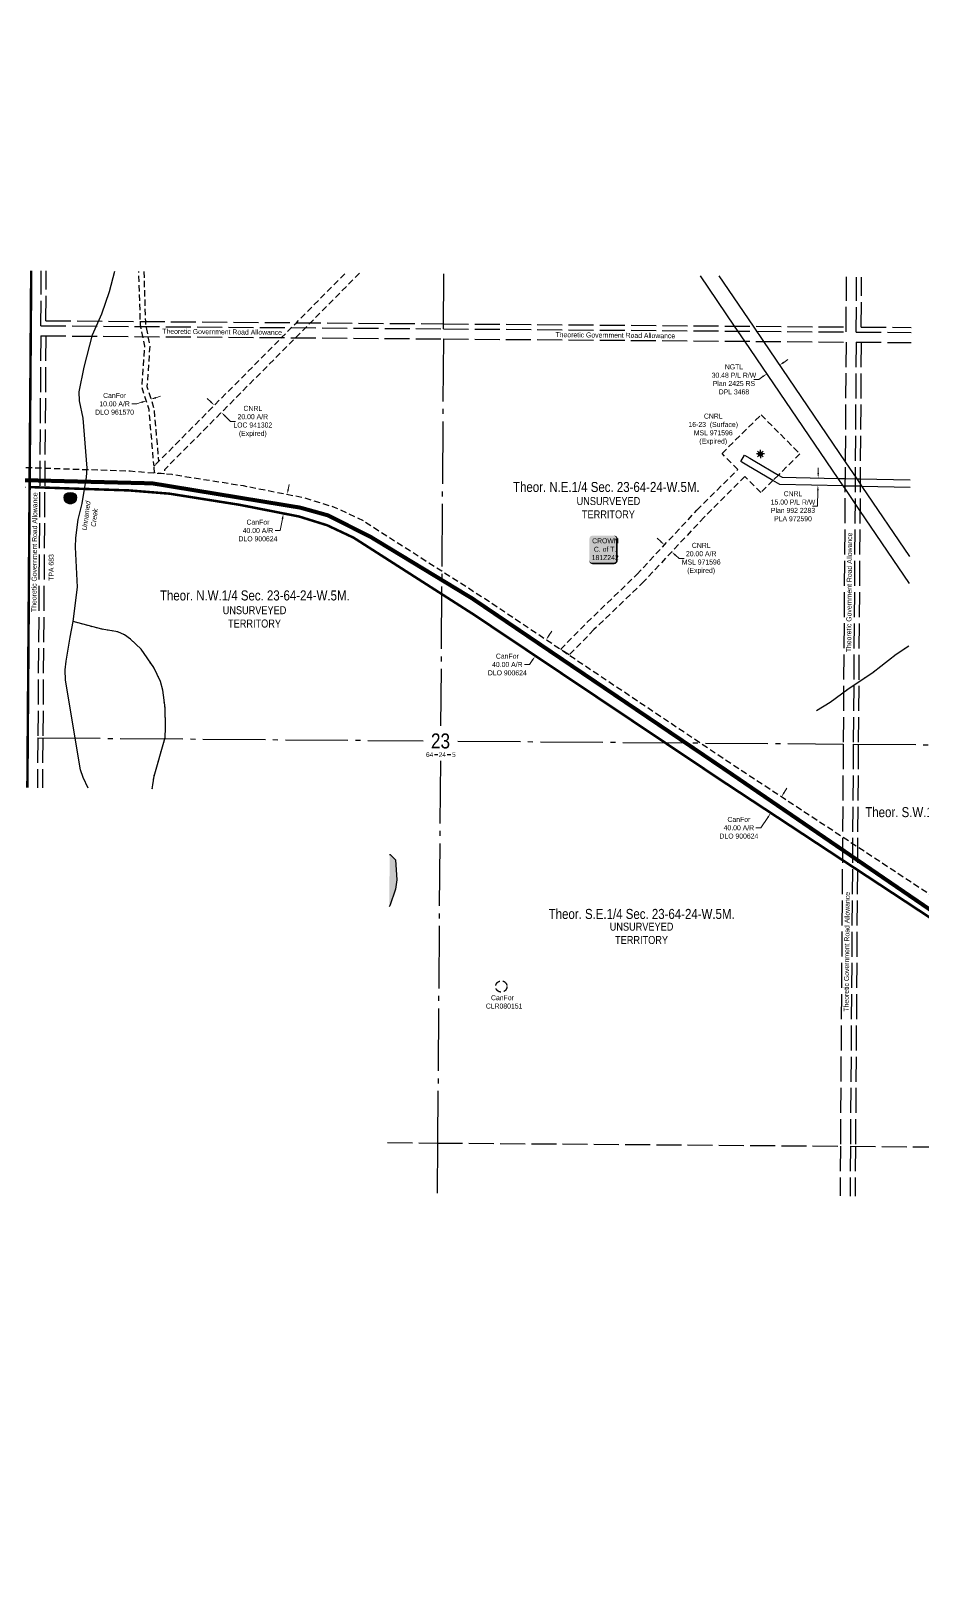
# Model space of a CAD drawing. Extents: x 454172 to 490274, y 6043290 to 6049925.
# Drawn here: x 465687 to 467470, y 6043404 to 6046525 of the extents above; entities that cross this region are included whole.
import ezdxf
from ezdxf.enums import TextEntityAlignment as Align

# ---------------------------------------------------------------- set-up
doc = ezdxf.new("R2010")
doc.units = 0
doc.header["$LTSCALE"] = 5
doc.header["$PDMODE"] = 35
doc.header["$PDSIZE"] = 5
for name, pattern in [('CENTERLINEX3', [5, 2.5, -1, 0.5, -1]), ('foc-ACCESSROAD', [3.75, 2.5, -1.25]), ('foc-QUARTERLINE', [33, 25, -3, 2, -3]), ('foc-UNSURVEYED', [12.5, 10, -2.5]), ('foc-WHEELTRACKS', [2, 0.4, -1.6])]:
    doc.linetypes.add(name, pattern=pattern)
doc.layers.get('Defpoints').update_dxf_attribs({"color": 9})
for name, color, linetype in [('10', 1, 'Continuous'), ('9', 3, 'Continuous'), ('AS-OWNER', 7, 'Continuous'), ('AS-ROADS', 254, 'Continuous'), ('C-SYMBOL', 7, 'Continuous'), ('F-AR', 190, 'foc-ACCESSROAD'), ('F-RW', 190, 'Continuous'), ('F-WS', 190, 'foc-ACCESSROAD'), ('F-WS-S', 190, 'Continuous'), ('L-QSEC', 8, 'foc-QUARTERLINE'), ('L-ROAD-T', 7, 'Continuous'), ('L-SECLBL', 7, 'Continuous'), ('L-UNS-T', 3, 'Continuous'), ('L-USEC', 7, 'foc-UNSURVEYED'), ('P-CROSSINGS', 250, 'Continuous'), ('P-PROPOSED', 10, 'Continuous'), ('T-CREEK', 160, 'Continuous'), ('T-WATER', 160, 'Continuous'), ('T-WATER-H', 133, 'Continuous'), ('T-WATER-P3', 160, 'foc-WHEELTRACKS'), ('T-WATER-T', 170, 'Continuous')]:
    doc.layers.add(name, color=color, linetype=linetype)
doc.layers.add('AS-TRAPPER BOUNDARY', color=7, linetype='CENTERLINEX3', true_color=0xb85c00, transparency=0.6)
doc.layers.add('AS-TRAPPER-T', color=7, linetype='Continuous', true_color=0xc26100)
for name, color, linetype, lineweight in [('F-AR-T', 190, 'Continuous', 9), ('F-RW-T', 190, 'Continuous', 9), ('F-WS-T', 190, 'Continuous', 9)]:
    doc.layers.add(name, color=color, linetype=linetype, lineweight=lineweight)
doc.styles.add('175L', font='ARIALN.TTF', dxfattribs={"height": 20})
doc.styles.add('80', font='ARIALN.TTF', dxfattribs={"height": 10})
doc.styles.add('80CG', font='ARIALN.TTF', dxfattribs={"height": 10})
doc.styles.add('80L', font='ARIALN.TTF', dxfattribs={"height": 10})
doc.styles.add('80LS', font='ARIALNI.TTF', dxfattribs={"height": 10})
doc.styles.add('Crossing', font='ARIALN.TTF', dxfattribs={"height": 10})
doc.styles.add('foc-LtypeFont', font='ARIALN.TTF', dxfattribs={"height": 7.35})
doc.styles.add('SIMPLEX', font='ARIALN.TTF')
doc.linetypes.add('foc-TOPO-flowdirection-NOLINE', pattern='A,0,[">",foc-LtypeFont,S=0.3,R=0,X=0,Y=-0.945],-20,[">",foc-LtypeFont,S=0.3,R=0,X=0,Y=-0.945],0', length=20)
doc.dimstyles.new('Compass 5 000', dxfattribs={"dimscale": 5, "dimtxt": 9, "dimasz": 2, "dimexe": 0.2, "dimexo": 0.0625, "dimgap": 0.5, "dimtad": 0, "dimtih": 1, "dimtoh": 1, "dimzin": 0, "dimdsep": 46, "dimtxsty": '80CG', "dimcen": 0.1, "dimse1": 1, "dimse2": 1, "dimclrd": 256, "dimclrt": 256, "dimaunit": 1, "dimadec": 4, "dimazin": 0, "dimtfac": 0.06, "dimtofl": 0, "dimtmove": 0, "dimatfit": 1, "dimfxl": 0.2, "dimtolj": 1, "dimtzin": 0, "dimlwd": -1, "dimarcsym": 0})

# ---------------------------------------------------------------- blocks, each defined once
blk = doc.blocks.new('L-SECLBL')
at = {"layer": '9', "color": 7}
for p, q in [((-5.1, -27.8), (-12.3, -27.8)), ((20.7, -27.8), (13.5, -27.8))]:
    blk.add_line(p, q, dxfattribs=at)
at = {"layer": '10', "color": 2, "style": 'SIMPLEX'}
blk.add_attdef('SEC', text='', height=30, dxfattribs=at).set_placement((0, 0), align=Align.MIDDLE)
at = {"layer": '10', "color": 5, "style": '80L'}
blk.add_attdef('TWP', text='', height=9.5, dxfattribs=at).set_placement((-14.4, -27.4), align=Align.MIDDLE_RIGHT)
blk.add_attdef('RGE', text='', height=9.5, dxfattribs=at).set_placement((3.6, -27.4), align=Align.MIDDLE_CENTER)
blk.add_attdef('MER', text='', height=9.5, dxfattribs=at).set_placement((23.2, -27.4), align=Align.MIDDLE_LEFT)
blk = doc.blocks.new('*D132')
at = {"layer": 'Defpoints', "color": 0, "transparency": 16777216}
for p in [(466690.1, 6045326.3), (466667.8, 6045293.1), (466694.6, 6045275.2)]:
    blk.add_point(p, dxfattribs=at)
at = {"layer": 'F-AR-T', "transparency": 16777216}
for p, q in [((466722.4, 6045316.7), (466727.9, 6045325)), ((466683.4, 6045258.6), (466673.4, 6045258.6)), ((466689, 6045266.9), (466683.4, 6045258.6))]:
    blk.add_line(p, q, dxfattribs=at)
for points in [[(466721, 6045317.7), (466723.8, 6045315.8), (466716.8, 6045308.4)], [(466687.6, 6045267.8), (466690.4, 6045266), (466694.6, 6045275.2)]]:
    blk.add_solid(points, dxfattribs=at)
at = {"layer": 'F-AR-T', "transparency": 16777216, "insert": (466639.1, 6045258.6), "char_height": 10, "attachment_point": 5, "style": '80CG'}
blk.add_mtext('\\A1;CanFor\\P40.00 A/R\\PDLO 900624', dxfattribs=at)
blk = doc.blocks.new('*D133')
at = {"layer": 'Defpoints', "color": 0, "transparency": 16777216}
for p in [(466190.2, 6045600.7), (466182.5, 6045561.5), (466191.3, 6045559.8)]:
    blk.add_point(p, dxfattribs=at)
at = {"layer": 'F-AR-T', "transparency": 16777216}
for p, q in [((466201, 6045608.8), (466202.9, 6045618.6)), ((466189.4, 6045550), (466184.8, 6045526.6)), ((466184.8, 6045526.6), (466174.8, 6045526.6))]:
    blk.add_line(p, q, dxfattribs=at)
for points in [[(466199.3, 6045609.1), (466202.6, 6045608.5), (466199, 6045599)], [(466187.8, 6045550.3), (466191, 6045549.6), (466191.3, 6045559.8)]]:
    blk.add_solid(points, dxfattribs=at)
at = {"layer": 'F-AR-T', "transparency": 16777216, "insert": (466140.5, 6045526.6), "char_height": 10, "attachment_point": 5, "style": '80CG'}
blk.add_mtext('\\A1;CanFor\\P40.00 A/R\\PDLO 900624', dxfattribs=at)
blk = doc.blocks.new('*D145')
at = {"layer": 'Defpoints', "color": 0, "transparency": 16777216}
for p in [(467194.8, 6044989.5), (467165.4, 6044961), (467172.9, 6044956.1)]:
    blk.add_point(p, dxfattribs=at)
at = {"layer": 'F-AR-T', "transparency": 16777216}
for p, q in [((467192.8, 6045002.7), (467198.3, 6045011.1)), ((467159.9, 6044952.6), (467146.3, 6044932.1)), ((467146.3, 6044932.1), (467136.3, 6044932.1))]:
    blk.add_line(p, q, dxfattribs=at)
for points in [[(467191.4, 6045003.7), (467194.2, 6045001.8), (467187.3, 6044994.4)], [(467158.5, 6044953.6), (467161.2, 6044951.7), (467165.4, 6044961)]]:
    blk.add_solid(points, dxfattribs=at)
at = {"layer": 'F-AR-T', "transparency": 16777216, "insert": (467102.1, 6044932.1), "char_height": 10, "attachment_point": 5, "style": '80CG'}
blk.add_mtext('\\A1;CanFor\\P40.00 A/R\\PDLO 900624', dxfattribs=at)
blk = doc.blocks.new('*D154')
at = {"layer": 'Defpoints', "color": 0, "transparency": 16777216}
for p in [(466952.3, 6045496.7), (466966.9, 6045483.1), (466967.8, 6045484)]:
    blk.add_point(p, dxfattribs=at)
at = {"layer": 'F-AR-T', "transparency": 16777216}
for p, q in [((466945.9, 6045504.5), (466938.6, 6045511.3)), ((466975.1, 6045477.2), (466982.4, 6045470.4)), ((466982.4, 6045470.4), (466992.4, 6045470.4))]:
    blk.add_line(p, q, dxfattribs=at)
for points in [[(466947, 6045505.7), (466944.7, 6045503.3), (466953.2, 6045497.7)], [(466976.2, 6045478.4), (466974, 6045476), (466967.8, 6045484)]]:
    blk.add_solid(points, dxfattribs=at)
at = {"layer": 'F-AR-T', "transparency": 16777216, "insert": (467026.7, 6045470.4), "char_height": 10, "attachment_point": 5, "style": '80CG'}
blk.add_mtext('\\A1;CNRL\\P20.00 A/R\\PMSL 971596\\P(Expired)', dxfattribs=at)
blk = doc.blocks.new('*D155')
at = {"layer": 'Defpoints', "color": 0, "transparency": 16777216}
for p in [(467235.1, 6045632.3), (467234.8, 6045617.3), (467260.2, 6045616.7)]:
    blk.add_point(p, dxfattribs=at)
at = {"layer": 'F-AR-T', "transparency": 16777216}
for p, q in [((467260.7, 6045641.7), (467260.9, 6045651.7)), ((467260, 6045606.7), (467259.3, 6045575.1)), ((467259.3, 6045575.1), (467249.3, 6045575.1))]:
    blk.add_line(p, q, dxfattribs=at)
for points in [[(467259.1, 6045641.8), (467262.4, 6045641.7), (467260.5, 6045631.7)], [(467258.3, 6045606.8), (467261.7, 6045606.7), (467260.2, 6045616.7)]]:
    blk.add_solid(points, dxfattribs=at)
at = {"layer": 'F-AR-T', "transparency": 16777216, "insert": (467210.3, 6045575.1), "char_height": 10, "attachment_point": 5, "style": '80CG'}
blk.add_mtext('\\A1;CNRL\\P15.00 P/L R/W\\PPlan 992 2283\\PPLA 972590', dxfattribs=at)
blk = doc.blocks.new('*D156')
at = {"layer": 'Defpoints', "color": 0, "transparency": 16777216}
for p in [(465916.1, 6045789.1), (465917.1, 6045786), (465925.6, 6045792.2)]:
    blk.add_point(p, dxfattribs=at)
at = {"layer": 'F-AR-T', "transparency": 16777216}
for p, q in [((465898, 6045779.9), (465888, 6045779.9)), ((465907.6, 6045783), (465898, 6045779.9)), ((465936.1, 6045792.1), (465945.6, 6045795.2))]:
    blk.add_line(p, q, dxfattribs=at)
for points in [[(465907, 6045784.5), (465908.1, 6045781.4), (465917.1, 6045786)], [(465935.6, 6045793.7), (465936.6, 6045790.5), (465926.6, 6045789.1)]]:
    blk.add_solid(points, dxfattribs=at)
at = {"layer": 'F-AR-T', "transparency": 16777216, "insert": (465853.8, 6045779.9), "char_height": 10, "attachment_point": 5, "style": '80CG'}
blk.add_mtext('\\A1;CanFor\\P10.00 A/R\\PDLO 961570', dxfattribs=at)
blk = doc.blocks.new('*D157')
at = {"layer": 'Defpoints', "color": 0, "transparency": 16777216}
for p in [(466052.6, 6045776.3), (466066.8, 6045762.2), (466067.4, 6045762.8)]:
    blk.add_point(p, dxfattribs=at)
at = {"layer": 'F-AR-T', "transparency": 16777216}
for p, q in [((466046.1, 6045783.9), (466039, 6045790.9)), ((466074.5, 6045755.7), (466085.9, 6045744.4)), ((466085.9, 6045744.4), (466095.9, 6045744.4))]:
    blk.add_line(p, q, dxfattribs=at)
for points in [[(466047.3, 6045785.1), (466044.9, 6045782.7), (466053.2, 6045776.9)], [(466075.7, 6045756.9), (466073.3, 6045754.5), (466067.4, 6045762.8)]]:
    blk.add_solid(points, dxfattribs=at)
at = {"layer": 'F-AR-T', "transparency": 16777216, "insert": (466130.2, 6045744.4), "char_height": 10, "attachment_point": 5, "style": '80CG'}
blk.add_mtext('\\A1;CNRL\\P20.00 A/R\\PLOC 941302\\P(Expired)', dxfattribs=at)
blk = doc.blocks.new('*D68')
at = {"layer": 'Defpoints', "color": 0, "transparency": 16777216}
for p in [(467170.8, 6045875.8), (467145.6, 6045858.7), (467158.2, 6045840)]:
    blk.add_point(p, dxfattribs=at)
at = {"layer": 'F-RW-T', "transparency": 16777216}
for p, q in [((467191.7, 6045862.8), (467200, 6045868.4)), ((467141.7, 6045828.8), (467131.7, 6045828.8)), ((467150, 6045834.4), (467141.7, 6045828.8))]:
    blk.add_line(p, q, dxfattribs=at)
for points in [[(467190.7, 6045864.2), (467192.6, 6045861.4), (467183.4, 6045857.2)], [(467149, 6045835.8), (467150.9, 6045833), (467158.2, 6045840)]]:
    blk.add_solid(points, dxfattribs=at)
at = {"layer": 'F-RW-T', "transparency": 16777216, "insert": (467092.2, 6045828.8), "char_height": 10, "attachment_point": 5, "style": '80CG'}
blk.add_mtext('\\A1;NGTL\\P30.48 P/L R/W\\PPlan 2425 RS\\PDPL 3468', dxfattribs=at)
blk = doc.blocks.new('GAS')
h = blk.add_hatch(color=255)
h.dxf.hatch_style = 1
edge = h.paths.add_edge_path()
edge.add_arc((0, 0), 0.9, 0, 360)
for p, q in [((-0.81, 0), (-1.62, 0)), ((-0.57, 0.57), (-1.14, 1.14)), ((0, 0.81), (0, 1.62)), ((0.57, 0.57), (1.14, 1.14)), ((1.62, 0), (0.81, 0)), ((-0.57, -0.57), (-1.14, -1.14)), ((0, -0.81), (0, -1.62)), ((1.14, -1.14), (0.57, -0.57))]:
    blk.add_line(p, q)
blk.add_circle((0, 0), 0.8)
blk = doc.blocks.new('*U281')
h = blk.add_hatch(color=255)
edge = h.paths.add_edge_path()
edge.add_line((-21.5, -28.5), (21.5, -28.5))
edge.add_arc((21.5, -22.5), 6, 270, 360)
edge.add_line((27.5, -22.5), (27.5, 21))
edge.add_arc((21.5, 21), 6, 0, 90)
edge.add_line((21.5, 27), (-21.5, 27))
edge.add_arc((-21.5, 21), 6, 90, 180)
edge.add_line((-27.5, 21), (-27.5, -22.5))
edge.add_arc((-21.5, -22.5), 6, 180, 270)
at = {"color": 14, "flags": 128}
blk.add_lwpolyline([(-21.5, -28.5, 3, 3, 0), (21.5, -28.5, 3, 3, 0.414214), (27.5, -22.5, 3, 3, 0), (27.5, 21, 3, 0, 0.414214), (21.5, 27, 0, 0, 0), (-21.5, 27, 0, 0, 0.414214), (-27.5, 21, 0, 0, 0), (-27.5, -22.5, 0, 3, 0.414214)], format="xyseb", close=True, dxfattribs=at)
at = {"color": 14, "style": '80'}
blk.add_attdef('ENTER_TEXT_001', (-26.8, -4.9), '', height=10, dxfattribs=at)
blk = doc.blocks.new('xing2')
h = blk.add_hatch(color=50)
h.dxf.hatch_style = 1
edge = h.paths.add_edge_path()
edge.add_ellipse((0, 0), major_axis=(-12.5, 0), ratio=0.816297, start_angle=0, end_angle=360)
h = blk.add_hatch(color=250)
h.dxf.hatch_style = 1
edge = h.paths.add_edge_path()
edge.add_ellipse((0, -2), major_axis=(-12.5, 0), ratio=0.816297, start_angle=0, end_angle=180)
edge.add_line((12.5, -2), (12.5, 0))
edge.add_ellipse((0, 0), major_axis=(-12.5, 0), ratio=0.816297, start_angle=0, end_angle=180, ccw=False)
edge.add_line((-12.5, 0), (-12.5, -2))
at = {"color": 250}
blk.add_ellipse((0, 0), major_axis=(-12.5, 0), ratio=0.816297, dxfattribs=at)
blk.add_ellipse((0, -2), major_axis=(-12.5, 0), ratio=0.816297, start_param=0, end_param=3.141593, dxfattribs=at)
at = {"color": 250, "style": 'Crossing'}
blk.add_attdef('CROSSING', text='', height=9, dxfattribs=at).set_placement((0.1, 0), align=Align.MIDDLE_CENTER)
at = {"color": 250, "style": 'Crossing', "flags": 1}
for tag, p in [('DESCRIPTION', (0.1, -25.8)), ('OWNER', (0.1, -12.5)), ('LOCATION', (0.1, -39.3)), ('DWG_REF', (0.1, -52.8))]:
    blk.add_attdef(tag, text='', height=9, dxfattribs=at).set_placement(p, align=Align.MIDDLE_CENTER)

msp = doc.modelspace()

# ---------------------------------------------------------------- hatches: boundary and pattern name
at = {"layer": 'T-WATER-H'}
h = msp.add_hatch(color=256, dxfattribs=at)
h.dxf.hatch_style = 1
h.paths.add_polyline_path([(466403.828, 6044878.375), (466403.073, 6044774.467), (466404.168, 6044776.349), (466415.765, 6044809.315), (466418.016, 6044828.236), (466415.2, 6044868.242), (466404.594, 6044878.478)])

# ---------------------------------------------------------------- linework, layer by layer
at = {"layer": 'AS-ROADS', "const_width": 7.996, "flags": 128}
msp.add_lwpolyline([(469036.799, 6044542.015), (468747.263, 6044538.442), (468195.41, 6044534.832), (468155.372, 6044525.563), (467892.348, 6044527.991), (467799.627, 6044560.816), (467540.807, 6044729.665), (467076.714, 6045046.944), (466568.874, 6045390.741), (466366.378, 6045513.462), (466280.519, 6045556.89), (466224.659, 6045572.401), (465929.541, 6045620.87), (465540.6, 6045630.617)], dxfattribs=at)
at = {"layer": 'AS-TRAPPER BOUNDARY', "const_width": 5, "flags": 128}
msp.add_lwpolyline([(465687.133, 6046046.372), (465679.437, 6045012.205)], dxfattribs=at)
at = {"layer": 'F-AR', "flags": 128}
msp.add_lwpolyline([(459735.175, 6046472.34), (459774.96, 6046470.4), (459823.646, 6046470.097), (459925.381, 6046469.465), (459932.458, 6046469.421), (459936.768, 6046469.394), (459942.957, 6046469.356), (459994.91, 6046469.033), (460052.536, 6046468.675), (460105.19, 6046463.254), (460157.155, 6046453.884), (460158.304, 6046453.677), (460261.824, 6046420.316), (460797.913, 6046230.963), (460822.759, 6046222.187), (460827.977, 6046219.713), (460916.183, 6046177.888), (461045.505, 6046113.108), (461099.932, 6046080.751), (461124.886, 6046062.712), (461216.997, 6045981.245), (461251.406, 6045950.816), (461259.016, 6045944.093), (461345.536, 6045859.476), (461375.492, 6045835.418), (461428.401, 6045802.394), (461479.79, 6045777.726), (461534.36, 6045764.688), (461619.044, 6045749.756), (461814.875, 6045715.227), (461915.656, 6045708.426), (462423.761, 6045699.044), (462442.87, 6045698.692), (462453.917, 6045698.515), (463248.913, 6045685.843), (463317.549, 6045684.749), (463702.444, 6045680.703), (463732.663, 6045680.385), (464053.993, 6045677.019), (464084.151, 6045676.703), (464515.596, 6045672.175), (464879.165, 6045666.676), (465143.009, 6045662.68), (465152.923, 6045662.53), (465153.331, 6045662.524), (465182.584, 6045662.08), (465183.003, 6045662.073), (465573.803, 6045656.171), (465684.201, 6045652.454), (465714.354, 6045651.439), (465884.808, 6045645.7), (465933.897, 6045641.752), (465954.122, 6045640.125), (465968.064, 6045639.004), (466110.718, 6045616.357), (466232.285, 6045592.456), (466293.194, 6045573.45), (466350.716, 6045546.368), (466507.95, 6045445.747), (466594.144, 6045390.588), (466745.816, 6045288.977), (466762.721, 6045277.652), (467025.394, 6045101.681), (467087.104, 6045060.349), (467309.365, 6044914.084), (467339.385, 6044894.327), (467728.301, 6044638.386), (467743.255, 6044628.546), (467745.892, 6044626.81), (467752.485, 6044622.473), (467793.584, 6044595.429), (467845.945, 6044568.641), (467900.55, 6044551.287), (467938.354, 6044546.349), (467978.293, 6044545.527), (468024.119, 6044548.14), (468035.75, 6044548.803), (468071.187, 6044550.825), (468112.757, 6044553.196), (468131.041, 6044554.239), (468132.24, 6044554.307), (468153.563, 6044555.523), (468157.43, 6044555.828), (468161.336, 6044556.263), (468167.473, 6044556.317), (468171.313, 6044556.536), (468174.345, 6044556.709), (468303.293, 6044560.119), (468430.81, 6044559.982), (468465.902, 6044560.029), (468485.905, 6044560.056), (468487.2, 6044560.057), (468502.551, 6044560.077), (468510.737, 6044560.088), (468803.155, 6044560.478), (468937.6, 6044562.493), (468967.763, 6044562.945), (469065.756, 6044564.413), (469123.955, 6044561.589), (469189.86, 6044548.101), (469205.381, 6044544.699), (469210.287, 6044543.92), (469220.837, 6044541.761), (469225.742, 6044540.757), (469232.158, 6044539.28), (469233.443, 6044538.984), (469243.805, 6044536.597), (469253.746, 6044534.307), (469259.321, 6044533.224), (469473.288, 6044483.745), (469574.269, 6044455.441), (469615.74, 6044437.26), (469687.161, 6044389.61), (469761.493, 6044331.457), (469783.141, 6044314.521), (469816.413, 6044297.391), (469851.582, 6044286.323), (469910.125, 6044278.03), (470011.614, 6044279.417), (470113.383, 6044284.719), (470233.973, 6044299.668), (470332.224, 6044320.007), (470387.864, 6044341.598), (470564.763, 6044440.023), (470567.529, 6044441.21), (470597.772, 6044454.18), (470624.653, 6044465.708), (470686.271, 6044483.949), (470729.292, 6044490.305), (470808.667, 6044494.132), (470830.849, 6044495.202), (470836.271, 6044495.464), (470841.127, 6044495.993), (470865.943, 6044498.701), (470872.415, 6044499.407), (470876.603, 6044499.853), (470880.122, 6044500.249), (470892.012, 6044501.546), (470961.785, 6044509.162), (471020.537, 6044515.574), (471082.957, 6044520.184), (471126.231, 6044519.847), (471156.853, 6044514.998), (471169.302, 6044513.026), (471204.737, 6044500.296), (471243.436, 6044478.237), (471292.701, 6044437.934), (471392.362, 6044345.525), (471425.647, 6044314.663), (471455.812, 6044294.914), (471489.51, 6044277.067), (471515.465, 6044267.611), (471525.028, 6044264.134), (471584.217, 6044251.304), (471683.929, 6044228.508), (471687.731, 6044227.838), (471821.254, 6044204.513), (471821.823, 6044204.425), (471834.497, 6044203.636), (471836.144, 6044203.534), (471838.021, 6044203.415), (471849.462, 6044202.702), (471874.97, 6044201.134), (471905.821, 6044204.176), (471952.393, 6044220.804), (471988.57, 6044243.411), (472013.114, 6044264.733), (472130.92, 6044367.104), (472173.652, 6044399.527), (472198.095, 6044412.291), (472228.331, 6044424.911), (472229.428, 6044425.37), (472324.11, 6044461.047), (472388.795, 6044485.098), (472520.129, 6044533.932), (472525.69, 6044535.998), (472542.901, 6044542.398), (472562.284, 6044549.453), (472585.909, 6044558.391), (472592.401, 6044560.623), (472615.177, 6044569.274), (472636.706, 6044577.314), (472672.536, 6044590.696), (472726.218, 6044610.747), (472845.216, 6044655.196), (472885.896, 6044667.613), (473022.597, 6044699.048), (473025.193, 6044699.692), (473200.886, 6044743.302), (473287.425, 6044765.536), (473440.117, 6044734.159), (473749.357, 6044566.947), (473829.694, 6044566.989), (473859.855, 6044567.008), (474228.29, 6044567.23), (474351.252, 6044566), (474378.468, 6044565.729), (474421.057, 6044565.307), (474437.185, 6044565.147), (474655.091, 6044562.999), (475108.206, 6044558.523), (475109.282, 6044558.532), (475128.812, 6044558.79), (475140.12, 6044558.934), (475143.548, 6044558.974), (475192.998, 6044559.606), (475281.483, 6044546.949), (475400.705, 6044504.667), (475459.954, 6044478.12), (475490.043, 6044464.638), (475504.583, 6044458.123), (475596.033, 6044441.011), (475662.25, 6044441.498), (475746.6, 6044455.938), (476025.056, 6044546.381), (476143.581, 6044554.353), (476148.588, 6044554.56), (476183.806, 6044557.031), (476237.789, 6044555.497), (476254.302, 6044555.031), (476261.439, 6044554.83), (476264.299, 6044554.745), (476285.771, 6044554.135), (476932.029, 6044535.774), (477068.574, 6044537.823), (477090.991, 6044536.11), (477121.14, 6044533.807), (477346.82, 6044516.564), (477414.833, 6044514.458), (477467.959, 6044515.367), (477623.19, 6044545.329), (477819.006, 6044549.6), (477882.821, 6044547.375), (477916.551, 6044543.243), (478117.075, 6044518.685), (478342.582, 6044431.397), (478371.608, 6044423.243), (478483.871, 6044403.53), (478721.231, 6044379.659), (478751.377, 6044376.627), (478768.899, 6044374.865), (478791.642, 6044372.578), (478854.731, 6044366.233), (478874.651, 6044364.23), (478885.291, 6044363.16), (479004.406, 6044356.061), (479139.039, 6044348.004), (479558.838, 6044337.336), (479612.179, 6044335.981), (479671.347, 6044337.727), (479689.056, 6044340.577), (479769.55, 6044361.111), (479812.597, 6044365.159), (480063.121, 6044371.307), (480151.135, 6044371.357), (480182.259, 6044369.923), (480324.844, 6044357.216), (480376.622, 6044350.85), (480406.757, 6044347.145), (480509.088, 6044334.563), (480576.879, 6044318.02), (480595.379, 6044313.505), (480638.022, 6044303.099), (480736.949, 6044282.979), (481062.233, 6044266.714), (481204.451, 6044266.143), (481279.357, 6044265.842), (481363.634, 6044261.089), (481441.797, 6044252.633), (481484.233, 6044244.683), (481536.865, 6044228.253), (481555.176, 6044222.547), (481593.081, 6044200.767), (481633.538, 6044171.403), (481647.919, 6044160.966), (481648.412, 6044160.521), (481695.438, 6044118.098), (481726.906, 6044083.605), (482010.01, 6043733.136), (482027.657, 6043711.291), (482039.988, 6043697.687), (482096.216, 6043635.659), (482113.388, 6043621.418), (482133.709, 6043610.454), (482152.336, 6043603.604), (482227.603, 6043586.802), (482337.784, 6043549.778), (482479.255, 6043461.675), (482497.85, 6043453.073), (482519.676, 6043448.142), (482548.126, 6043444.715), (482584.857, 6043450.883), (482602.295, 6043464.052), (482741.67, 6043501.636), (482764.916, 6043507.905), (482773.931, 6043510.336), (482828.57, 6043530.12), (482828.476, 6043505.794), (482828.449, 6043498.563), (482828.406, 6043487.542), (482822.467, 6043485.399), (482785.195, 6043471.956), (482620.247, 6043427.484), (482610.76, 6043420.314), (482602.141, 6043413.811), (482548.966, 6043404.249), (482513.174, 6043408.625), (482484.91, 6043415.01), (482472.352, 6043420.811), (482460.223, 6043426.43), (482444.539, 6043436.198), (482414.186, 6043455.1), (482320.632, 6043513.362), (482216.867, 6043548.235), (482141.031, 6043565.164), (482117.234, 6043573.916), (482091.184, 6043587.971), (482068.704, 6043606.483), (482039.685, 6043638.494), (482009.695, 6043671.578), (481997.275, 6043685.28), (481696.57, 6044057.539), (481667.215, 6044089.716), (481622.717, 6044129.859), (481571.319, 6044167.163), (481539.07, 6044185.693), (481511.112, 6044194.416), (481474.565, 6044205.819), (481435.953, 6044212.999), (481382.463, 6044218.839), (481375.289, 6044219.616), (481373.204, 6044219.841), (481360.356, 6044221.231), (481347.689, 6044221.946), (481278.165, 6044225.867), (481204.214, 6044226.164), (481061.176, 6044226.738), (480991.13, 6044230.234), (480731.945, 6044243.199), (480629.002, 6044264.148), (480501.907, 6044295.163), (480406.485, 6044306.897), (480376.351, 6044310.603), (480320.651, 6044317.452), (480179.943, 6044329.991), (480150.865, 6044331.393), (480063.013, 6044331.317), (479814.903, 6044325.221), (479776.405, 6044321.6), (479697.19, 6044301.392), (479675.129, 6044297.841), (479612.273, 6044295.987), (479558.611, 6044297.35), (479137.351, 6044308.054), (479002.25, 6044316.139), (478882.489, 6044323.268), (478872.291, 6044324.294), (478852.372, 6044326.296), (478751.193, 6044336.468), (478721.047, 6044339.499), (478478.515, 6044363.881), (478362.746, 6044384.204), (478329.93, 6044393.425), (478107.278, 6044479.607), (477916.36, 6044502.989), (477879.686, 6044507.481), (477818.736, 6044509.606), (477627.445, 6044505.431), (477472.128, 6044475.453), (477414.554, 6044474.469), (477344.675, 6044476.632), (477197.349, 6044487.875), (477177.416, 6044489.398), (477120.943, 6044493.726), (477090.794, 6044496.03), (477067.347, 6044497.821), (476931.804, 6044495.787), (476285.568, 6044514.147), (476263.594, 6044514.766), (476253.598, 6044515.055), (476184.533, 6044517.017), (476151.845, 6044514.824), (476146.858, 6044514.49), (476133.208, 6044513.574), (476032.723, 6044506.833), (476002.368, 6044496.973), (475983.233, 6044490.758), (475756.223, 6044417.027), (475665.822, 6044401.547), (475592.499, 6044401.002), (475492.596, 6044419.69), (475489.812, 6044420.937), (475459.723, 6044434.418), (475385.845, 6044467.518), (475271.835, 6044507.952), (475190.53, 6044519.565), (475140.274, 6044518.931), (475123.457, 6044518.717), (475120.03, 6044518.675), (475108.666, 6044518.532), (475103.701, 6044518.543), (475089.357, 6044518.611), (475078.177, 6044518.725), (474654.872, 6044522.958), (474420.659, 6044525.299), (474404.494, 6044525.461), (474228.105, 6044527.225), (473859.629, 6044527.002), (473829.468, 6044526.985), (473739.445, 6044526.93), (473720.786, 6044536.956), (473719.059, 6044536.956), (473596.1, 6044536.874), (473588.093, 6044536.868), (473585.267, 6044536.868), (473581.884, 6044536.866), (473566.879, 6044536.852), (473563.055, 6044536.854), (473425.64, 6044536.767), (473410.666, 6044536.758), (473382.176, 6044536.74), (473372.132, 6044536.733), (473362.277, 6044536.728), (473359.16, 6044536.728), (473349.102, 6044536.722), (473339.053, 6044536.715), (473318.775, 6044536.701), (473318.764, 6044550.183), (473318.752, 6044565.176), (473318.75, 6044567.17), (473329.585, 6044567.198), (473339.869, 6044567.203), (473349.892, 6044567.207), (473359.14, 6044567.218), (473359.95, 6044567.212), (473369.177, 6044567.168), (473379.225, 6044567.088), (473410.859, 6044566.901), (473425.846, 6044566.814), (473665.393, 6044566.908), (473426.485, 6044696.165), (473289.622, 6044724.346), (473288.427, 6044724.515), (473210.676, 6044704.54), (473031.893, 6044660.163), (473024.953, 6044658.567), (472896.224, 6044628.965), (472858.059, 6044617.316), (472853.502, 6044615.613), (472799.801, 6044595.556), (472763.998, 6044582.181), (472722.826, 6044566.804), (472719.17, 6044565.438), (472707.863, 6044561.214), (472689.153, 6044554.226), (472665.057, 6044545.227), (472628.903, 6044531.724), (472622.464, 6044529.33), (472337.632, 6044423.424), (472243.934, 6044388.101), (472228.075, 6044382.397), (472215.784, 6044377.976), (472197.824, 6044367.249), (472195.137, 6044365.643), (472156.147, 6044336.06), (472073.668, 6044264.387), (472012.425, 6044211.174), (471969.911, 6044184.607), (471914.649, 6044164.876), (471875.631, 6044161.023), (471870.489, 6044161.338), (471857.944, 6044162.12), (471839.134, 6044163.287), (471817.001, 6044164.671), (471676.473, 6044189.196), (471576.039, 6044212.169), (471513.903, 6044225.637), (471473.237, 6044240.445), (471435.463, 6044260.451), (471423.705, 6044268.148), (471400.932, 6044283.057), (471392.026, 6044291.315), (471266.427, 6044407.775), (471220.721, 6044445.167), (471187.953, 6044463.844), (471159.329, 6044474.129), (471122.93, 6044479.892), (471084.276, 6044480.193), (471024.179, 6044475.755), (470885.747, 6044460.646), (470874.126, 6044459.378), (470870.332, 6044458.956), (470866.419, 6044458.537), (470859.639, 6044457.797), (470839.406, 6044455.589), (470835.169, 6044455.385), (470824.936, 6044454.892), (470733.186, 6044450.467), (470694.91, 6044444.812), (470638.253, 6044428.04), (470597.494, 6044410.56), (470582.407, 6044404.089), (470567.239, 6044395.65), (470404.895, 6044305.322), (470343.586, 6044281.532), (470309.959, 6044274.564), (470240.495, 6044260.191), (470116.886, 6044244.869), (470012.927, 6044239.452), (469907.579, 6044238.011), (469842.717, 6044247.2), (469801.151, 6044260.282), (469767.298, 6044277.711), (469761.483, 6044280.705), (469761.163, 6044280.955), (469663.716, 6044357.192), (469596.473, 6044402.055), (469560.782, 6044417.701), (469463.401, 6044444.996), (469264.418, 6044490.822), (469254.03, 6044493.215), (469248.854, 6044494.407), (469238.502, 6044496.792), (469225.881, 6044499.699), (469217.246, 6044501.688), (469210.365, 6044503.096), (469194.876, 6044506.267), (469118.949, 6044521.806), (469065.086, 6044524.419), (468967.494, 6044522.957), (468937.332, 6044522.505), (468803.481, 6044520.499), (468504.324, 6044520.1), (468496.272, 6044520.09), (468481.174, 6044520.068), (468431.092, 6044520.003), (468302.71, 6044520.134), (468205.609, 6044517.541), (468195.361, 6044517.267), (468191.263, 6044517.158), (468175.739, 6044516.743), (468171.331, 6044516.492), (468168.252, 6044516.316), (468161.337, 6044516.01), (468131.964, 6044514.247), (468097.387, 6044512.275), (468061.947, 6044510.253), (468050.316, 6044509.59), (467979.021, 6044505.524), (467935.344, 6044506.423), (467891.837, 6044512.105), (467830.683, 6044531.542), (467773.431, 6044560.832), (467719.513, 6044596.312), (467712.92, 6044600.648), (467710.283, 6044602.385), (467695.329, 6044612.223), (467339.048, 6044846.69), (467309.027, 6044866.446), (467064.989, 6045027.043), (466952.716, 6045102.247), (466572.241, 6045357.139), (466507.607, 6045398.502), (466331.346, 6045511.299), (466278.656, 6045536.106), (466222.446, 6045553.646), (466103.725, 6045576.987), (465963.32, 6045599.278), (465882.57, 6045605.772), (465714.057, 6045611.446), (465683.904, 6045612.462), (465583.938, 6045615.831), (465572.855, 6045616.202), (465522.515, 6045616.962), (464878.86, 6045626.698), (464515.072, 6045632.199), (464083.839, 6045636.725), (464053.681, 6045637.041), (463317.021, 6045644.773), (463248.594, 6045645.864), (462453.591, 6045658.536), (462442.182, 6045658.718), (462423.435, 6045659.064), (461913.94, 6045668.471), (461810.044, 6045675.483), (461618.706, 6045709.221), (461526.237, 6045725.525), (461466.342, 6045739.834), (461409.108, 6045767.309), (461352.309, 6045802.76), (461318.979, 6045829.528), (461231.779, 6045914.809), (461190.519, 6045951.291), (461156.109, 6045981.721), (461099.872, 6046031.463), (461077.963, 6046047.301), (461026.312, 6046078.007), (460898.663, 6046141.95), (460827.602, 6046175.645), (460807.496, 6046185.179), (460797.552, 6046188.691), (460249.033, 6046382.434), (460148.582, 6046414.806), (460099.588, 6046423.64), (460050.359, 6046428.709), (459994.562, 6046429.056), (459773.875, 6046430.428), (459729.022, 6046432.585), (459685.854, 6046444.031), (459646.574, 6046465.313), (459625.177, 6046483.098), (459622.176, 6046485.592), (459611.502, 6046494.361), (459606.812, 6046498.362), (459607.56, 6046498.982), (459622.127, 6046511.008), (459637.195, 6046525.102), (459641.888, 6046521.194), (459652.559, 6046512.324), (459655.336, 6046510.016), (459669.091, 6046498.583), (459700.708, 6046481.454), (459707.368, 6046479.688), (459735.175, 6046472.34)], close=True, dxfattribs=at)
for points in [[(465912.311, 6046044.615), (465915.354, 6045944.583), (465915.497, 6045939.902), (465920.518, 6045914.382), (465924.202, 6045895.664), (465918.437, 6045814.479), (465932.504, 6045770.705), (465938.147, 6045706.893), (465941.9, 6045664.669), (465932.686, 6045655.382), (465928.186, 6045706.009), (465922.641, 6045768.71), (465908.324, 6045813.26), (465914.131, 6045895.041), (465910.308, 6045914.462), (465905.524, 6045938.776), (465905.345, 6045944.662), (465902.304, 6046044.693)], [(466343.697, 6046041.249), (466245.238, 6045942.006), (466215.544, 6045912.076), (465953.432, 6045647.893), (465954.122, 6045640.125), (465933.897, 6045641.752), (465932.686, 6045655.382), (465941.9, 6045664.669), (466187.584, 6045912.294), (466217.278, 6045942.224), (466315.738, 6046041.467)]]:
    msp.add_lwpolyline(points, dxfattribs=at)
at = {"layer": 'F-RW'}
for points in [[(467443.116, 6045420.854), (467344.143, 6045566.491), (467314.294, 6045610.414), (467310.71, 6045615.687), (467300.376, 6045630.892), (467114.033, 6045905.068), (467093.426, 6045935.389), (467025.094, 6046035.932)], [(467062.115, 6046035.643), (467130.445, 6045935.102), (467151.051, 6045904.781), (467314.673, 6045664.03), (467337.721, 6045630.118), (467344.523, 6045620.109), (467348.054, 6045614.914), (467443.496, 6045474.472)], [(467444.476, 6045612.92), (467348.054, 6045614.914), (467344.487, 6045614.987), (467314.331, 6045615.612), (467310.71, 6045615.687), (467184.297, 6045618.313), (467170.153, 6045626.61), (467117.758, 6045657.345), (467107.767, 6045663.205), (467105.858, 6045664.325), (467113.446, 6045677.249), (467123.853, 6045671.145), (467133.846, 6045665.284), (467181.151, 6045637.539), (467188.517, 6045633.219), (467300.376, 6045630.892), (467314.437, 6045630.601), (467337.721, 6045630.118), (467344.593, 6045629.975), (467444.582, 6045627.907)]]:
    msp.add_lwpolyline(points, dxfattribs=at)
at = {"layer": 'F-WS'}
msp.add_lwpolyline([(467181.151, 6045637.539), (467170.154, 6045626.61), (467145.901, 6045602.509), (467114.178, 6045634.431), (467032.503, 6045553.266), (466912.205, 6045424.546), (466812.358, 6045328.363), (466762.722, 6045277.656), (466745.817, 6045288.98), (466798.27, 6045342.565), (466897.951, 6045438.586), (467018.142, 6045567.193), (467100.079, 6045648.619), (467068.356, 6045680.541), (467146.389, 6045758.086), (467185.16, 6045719.07), (467223.933, 6045680.053), (467181.151, 6045637.539)], close=True, dxfattribs=at)
at = {"layer": 'F-WS', "flags": 128}
msp.add_lwpolyline([(466638.38, 6044614.773), (466638.373, 6044614.281), (466638.344, 6044613.789), (466638.3, 6044613.349), (466638.254, 6044613.007), (466638.197, 6044612.667), (466638.119, 6044612.281), (466638.028, 6044611.898), (466637.937, 6044611.566), (466637.806, 6044611.143), (466637.623, 6044610.633), (466637.436, 6044610.178), (466637.272, 6044609.82), (466637.096, 6044609.468), (466636.882, 6044609.08), (466636.654, 6044608.7), (466636.439, 6044608.37), (466636.213, 6044608.049), (466636.006, 6044607.773), (466635.79, 6044607.505), (466635.534, 6044607.205), (466635.267, 6044606.915), (466634.99, 6044606.635), (466634.704, 6044606.365), (466634.484, 6044606.168), (466634.296, 6044606.01), (466634.027, 6044605.794), (466633.712, 6044605.558), (466633.389, 6044605.333), (466633.058, 6044605.119), (466632.72, 6044604.917), (466632.419, 6044604.75), (466632.113, 6044604.593), (466631.847, 6044604.465), (466631.622, 6044604.363), (466631.305, 6044604.23), (466630.983, 6044604.106), (466630.704, 6044604.008), (466630.376, 6044603.903), (466630.045, 6044603.809), (466629.711, 6044603.724), (466629.326, 6044603.639), (466628.988, 6044603.576), (466628.745, 6044603.537), (466628.501, 6044603.505), (466628.158, 6044603.467), (466627.815, 6044603.439), (466627.52, 6044603.425), (466627.225, 6044603.418), (466626.93, 6044603.418), (466626.585, 6044603.429), (466626.241, 6044603.45), (466625.947, 6044603.476), (466625.702, 6044603.504), (466625.458, 6044603.537), (466625.119, 6044603.593), (466624.78, 6044603.658), (466624.492, 6044603.723), (466624.158, 6044603.808), (466623.827, 6044603.903), (466623.592, 6044603.977), (466623.313, 6044604.073), (466622.944, 6044604.211), (466622.626, 6044604.343), (466622.312, 6044604.484), (466622.002, 6044604.635), (466621.784, 6044604.749), (466621.526, 6044604.891), (466621.228, 6044605.066), (466621.02, 6044605.196), (466620.773, 6044605.359), (466620.451, 6044605.586), (466620.137, 6044605.823), (466619.869, 6044606.04), (466619.682, 6044606.199), (466619.462, 6044606.397), (466619.177, 6044606.669), (466618.902, 6044606.95), (466618.669, 6044607.204), (466618.413, 6044607.504), (466618.137, 6044607.85), (466617.903, 6044608.166), (466617.681, 6044608.492), (466617.47, 6044608.824), (466617.295, 6044609.121), (466617.152, 6044609.379), (466616.995, 6044609.686), (466616.826, 6044610.042), (466616.67, 6044610.402), (466616.526, 6044610.77), (466616.396, 6044611.141), (466616.278, 6044611.517), (466616.185, 6044611.849), (466616.104, 6044612.183), (466616.032, 6044612.521), (466615.963, 6044612.908), (466615.901, 6044613.346), (466615.861, 6044613.739), (466615.837, 6044614.082), (466615.824, 6044614.427), (466615.82, 6044614.771), (466615.828, 6044615.116), (466615.853, 6044615.557), (466615.895, 6044615.998), (466615.947, 6044616.388), (466616.014, 6044616.776), (466616.082, 6044617.115), (466616.161, 6044617.449), (466616.264, 6044617.83), (466616.38, 6044618.206), (466616.509, 6044618.578), (466616.651, 6044618.946), (466616.785, 6044619.263), (466616.929, 6044619.575), (466617.106, 6044619.927), (466617.294, 6044620.273), (466617.469, 6044620.571), (466617.653, 6044620.861), (466617.874, 6044621.187), (466618.106, 6044621.506), (466618.349, 6044621.815), (466618.603, 6044622.117), (466618.867, 6044622.408), (466619.176, 6044622.725), (466619.461, 6044622.998), (466619.681, 6044623.195), (466619.944, 6044623.417), (466620.252, 6044623.662), (466620.57, 6044623.896), (466620.895, 6044624.118), (466621.185, 6044624.303), (466621.438, 6044624.455), (466621.695, 6044624.599), (466622.001, 6044624.759), (466622.265, 6044624.89), (466622.489, 6044624.993), (466622.715, 6044625.091), (466622.942, 6044625.184), (466623.265, 6044625.306), (466623.59, 6044625.419), (466623.825, 6044625.493), (466624.061, 6044625.562), (466624.347, 6044625.637), (466624.634, 6044625.706), (466624.972, 6044625.776), (466625.359, 6044625.843), (466625.75, 6044625.897), (466626.092, 6044625.933), (466626.387, 6044625.956), (466626.731, 6044625.972), (466627.124, 6044625.978), (466627.42, 6044625.975), (466627.665, 6044625.964), (466628.01, 6044625.942), (466628.401, 6044625.903), (466628.743, 6044625.859), (466629.083, 6044625.803), (466629.469, 6044625.727), (466629.805, 6044625.65), (466630.043, 6044625.588), (466630.28, 6044625.521), (466630.609, 6044625.419), (466630.981, 6044625.29), (466631.303, 6044625.166), (466631.53, 6044625.072), (466631.8, 6044624.952), (466632.155, 6044624.783), (466632.504, 6044624.6), (466632.847, 6044624.406), (466633.181, 6044624.199), (466633.509, 6044623.981), (466633.83, 6044623.752), (466634.142, 6044623.511), (466634.444, 6044623.26), (466634.739, 6044622.999), (466635.059, 6044622.692), (466635.367, 6044622.374), (466635.629, 6044622.081), (466635.851, 6044621.816), (466636.065, 6044621.546), (466636.298, 6044621.229), (466636.547, 6044620.863), (466636.782, 6044620.487), (466636.978, 6044620.145), (466637.162, 6044619.798), (466637.334, 6044619.444), (466637.512, 6044619.038), (466637.675, 6044618.626), (466637.806, 6044618.255), (466637.923, 6044617.879), (466638.039, 6044617.451), (466638.139, 6044617.02), (466638.214, 6044616.634), (466638.281, 6044616.196), (466638.335, 6044615.707), (466638.367, 6044615.264), (466638.38, 6044614.773)], close=True, dxfattribs=at)
at = {"layer": 'L-QSEC'}
for p, q in [((466511.477, 6045929.904), (466512.275, 6046039.933)), ((466511.32, 6045909.785), (466505.7, 6045135.758)), ((465700.3, 6045112.047), (466470.881, 6045106.029)), ((466540.161, 6045105.488), (467310.677, 6045099.471)), ((467330.797, 6045099.329), (468135.957, 6045092.94)), ((466505.191, 6045065.76), (466499.644, 6044301.727)), ((466499.644, 6044301.727), (466498.918, 6044201.73))]:
    msp.add_line(p, q, dxfattribs=at)
at = {"layer": 'L-USEC'}
for p, q in [((465706.434, 6045936.187), (465707.253, 6046046.215)), ((465716.548, 6045946.148), (465717.292, 6046046.137)), ((467316.511, 6045923.622), (467317.29, 6046033.652)), ((467336.631, 6045923.463), (467337.41, 6046033.495)), ((467346.741, 6045933.423), (467347.449, 6046033.417)), ((465706.434, 6045936.187), (466511.477, 6045929.904)), ((465716.548, 6045946.148), (466511.555, 6045939.944)), ((466511.555, 6045939.944), (467316.604, 6045933.661)), ((465706.284, 6045916.074), (465700.3, 6045112.047)), ((465706.284, 6045916.067), (466511.32, 6045909.785)), ((465716.324, 6045916), (465710.34, 6045111.972)), ((466511.32, 6045909.785), (467316.369, 6045903.502)), ((466511.477, 6045929.904), (467316.526, 6045923.622)), ((467316.369, 6045903.502), (467310.677, 6045099.471)), ((467336.488, 6045903.36), (467330.797, 6045099.329)), ((467336.488, 6045903.343), (467446.525, 6045902.474)), ((467336.631, 6045923.463), (467446.668, 6045922.593)), ((467346.528, 6045903.289), (467340.836, 6045099.258)), ((467346.741, 6045933.423), (467446.739, 6045932.633)), ((465700.3, 6045112.047), (465699.556, 6045012.048)), ((465710.34, 6045111.972), (465709.596, 6045011.969)), ((467310.677, 6045099.471), (467304.984, 6044295.441)), ((467330.797, 6045099.329), (467325.104, 6044295.299)), ((467340.836, 6045099.258), (467335.143, 6044295.228)), ((466399.646, 6044302.507), (466499.644, 6044301.727)), ((466499.644, 6044301.727), (467304.984, 6044295.441)), ((467304.984, 6044295.441), (467304.279, 6044195.809)), ((467325.104, 6044295.299), (467324.398, 6044195.661)), ((467325.104, 6044295.282), (468130.409, 6044288.913)), ((467335.143, 6044295.228), (467334.438, 6044195.587))]:
    msp.add_line(p, q, dxfattribs=at)
at = {"layer": 'P-PROPOSED', "flags": 128}
msp.add_lwpolyline([(467695.879, 6044613.058, 4.997, 4.997, 0), (467339.597, 6044847.526, 4.997, 4.997, 0), (467309.577, 6044867.281, 4.997, 4.997, 0), (467065.542, 6045027.876, 4.997, 4.997, 0), (466953.273, 6045103.078, 4.997, 4.997, 0), (466572.789, 6045357.976, 4.997, 4.997, 0), (466508.146, 6045399.344, 4.997, 4.997, 0), (466331.83, 6045512.177, 4.997, 4.997, 0), (466279.02, 6045537.041, 4.997, 4.997, 0), (466222.692, 6045554.616, 4.997, 4.997, 0), (466103.9, 6045577.972, 4.997, 4.997, 0), (465963.439, 6045600.272, 4.997, 4.997, 0), (465882.627, 6045606.771, 4.997, 4.997, 0), (465714.09, 6045612.446, 4.997, 4.997, 0), (465683.937, 6045613.461, 4.997, 4.997, 0)], format="xyseb", dxfattribs=at)
at = {"layer": 'T-CREEK'}
for points in [[(465770.729, 6045344.374), (465779.926, 6045412.987), (465775.466, 6045493.538), (465776.357, 6045512.032), (465781.117, 6045548.328), (465788.885, 6045580.922), (465797.661, 6045633.284), (465798.704, 6045651.122), (465790.705, 6045751.032), (465783.557, 6045786.196), (465782.971, 6045804.135), (465792.702, 6045852.998), (465809.582, 6045917.772), (465828.657, 6045960.003), (465843.904, 6046004.266), (465854.253, 6046045.068)], [(465800.914, 6045011.256), (465791.015, 6045032.635), (465785.912, 6045048.308), (465755.726, 6045227.415), (465754.879, 6045248.225), (465756.81, 6045265.089), (465764.829, 6045313.612), (465770.729, 6045344.374)]]:
    msp.add_lwpolyline(points, dxfattribs=at)
at = {"layer": 'T-WATER'}
msp.add_lwpolyline([(466403.828, 6044878.375), (466404.594, 6044878.478), (466415.2, 6044868.242), (466418.016, 6044828.236), (466415.765, 6044809.315), (466404.168, 6044776.349), (466403.073, 6044774.467)], dxfattribs=at)
at = {"layer": 'T-WATER-P3', "linetype": 'foc-TOPO-flowdirection-NOLINE', "flags": 128}
for points in [[(465770.729, 6045344.374), (465779.926, 6045412.987), (465775.466, 6045493.538), (465776.357, 6045512.032), (465781.117, 6045548.328), (465788.885, 6045580.922), (465797.661, 6045633.284), (465798.704, 6045651.122), (465790.705, 6045751.032), (465783.557, 6045786.196), (465782.971, 6045804.135), (465792.702, 6045852.998), (465809.582, 6045917.772), (465828.657, 6045960.003), (465843.904, 6046004.266), (465854.253, 6046045.068)], [(465800.914, 6045011.256), (465791.015, 6045032.635), (465785.912, 6045048.308), (465755.726, 6045227.415), (465754.879, 6045248.225), (465756.81, 6045265.089), (465764.829, 6045313.612), (465770.729, 6045344.374)], [(465929.069, 6045010.255), (465930.113, 6045018.225), (465932.701, 6045035.182), (465955.199, 6045112.795), (465955.948, 6045131.703), (465954.754, 6045171.73), (465950.278, 6045207.566), (465945.825, 6045224.716), (465932.011, 6045252.463), (465906.988, 6045289.266), (465885.973, 6045309.448), (465873.776, 6045317.858), (465860.55, 6045323.935), (465828.608, 6045329.211), (465770.729, 6045344.374)], [(467257.391, 6045166.903), (467284.899, 6045183.287), (467320.093, 6045209.484), (467370.673, 6045243.171), (467416.609, 6045279.454), (467442.233, 6045296.045)]]:
    msp.add_lwpolyline(points, dxfattribs=at)
at = {"layer": 'T-WATER-P3'}
for points in [[(465929.069, 6045010.255), (465930.113, 6045018.225), (465932.701, 6045035.182), (465955.199, 6045112.795), (465955.948, 6045131.703), (465954.754, 6045171.73), (465950.278, 6045207.566), (465945.825, 6045224.716), (465932.011, 6045252.463), (465906.988, 6045289.266), (465885.973, 6045309.448), (465873.776, 6045317.858), (465860.55, 6045323.935), (465828.608, 6045329.211), (465770.729, 6045344.374)], [(467257.391, 6045166.903), (467284.899, 6045183.287), (467320.093, 6045209.484), (467370.673, 6045243.171), (467416.609, 6045279.454), (467442.233, 6045296.045)]]:
    msp.add_lwpolyline(points, dxfattribs=at)

# ---------------------------------------------------------------- block references
at = {"layer": 'AS-OWNER', "color": 5}
ref = msp.add_blockref('*U281', (466830.742, 6045489.236), dxfattribs=dict(at, xscale=0.999487, yscale=0.999487, zscale=0.999487))
ref.add_attrib('ENTER_TEXT_001', 'CROWN', (466808.693, 6045501.003), dxfattribs={"layer": '0', "color": 14, "height": 9.9949, "style": '80'})
ref.add_attrib('ENTER_TEXT_002', 'C. of T.', (466812.187, 6045484.167), dxfattribs={"layer": '0', "color": 14, "height": 9.9949, "style": '80'})
ref.add_attrib('ENTER_TEXT_003', '181Z242', (466807.83, 6045467.468), dxfattribs={"layer": '0', "color": 14, "height": 9.9949, "style": '80'})
at = {"layer": 'F-WS-S', "xscale": 5, "yscale": 5, "zscale": 5}
msp.add_blockref('GAS', (467145.095, 6045679.671), dxfattribs=at)
at = {"layer": 'L-SECLBL'}
msp.add_blockref('L-SECLBL', (466505.482, 6045105.759), dxfattribs=at).add_auto_attribs({'SEC': '23', 'TWP': '64', 'RGE': '24', 'MER': '5'})
at = {"layer": 'P-CROSSINGS', "color": 6}
msp.add_blockref('xing2', (465765.342, 6045592.675), dxfattribs=at).add_auto_attribs({'CROSSING': 'X98'})

# ---------------------------------------------------------------- texts
at = {"layer": 'AS-TRAPPER-T', "style": '80L'}
msp.add_text('TPA 683', height=9.9942, rotation=90, dxfattribs=at).set_placement((465732.133, 6045425.997))
at = {"layer": 'C-SYMBOL', "color": 3, "style": '175L'}
for s, p in [('Theor. N.E.1/4 Sec. 23-64-24-W.5M.', (466837.076, 6045597.66)), ('Theor. N.W.1/4 Sec. 23-64-24-W.5M.', (466134.25, 6045380.785)), ('Theor. S.W.1/4 Sec. 24-64-24-W.5M.', (467543.912, 6044947.403)), ('Theor. S.E.1/4 Sec. 23-64-24-W.5M.', (466907.716, 6044743.809))]:
    msp.add_text(s, height=20, dxfattribs=at).set_placement(p, align=Align.BOTTOM_CENTER)
at = {"layer": 'F-WS-T', "insert": (467050.822, 6045728.832), "char_height": 10, "width": 82.18049, "attachment_point": 5, "style": '80CG'}
msp.add_mtext('\\A1;CNRL\\P16-23  (Surface)\\PMSL 971596\\P(Expired)', dxfattribs=at)
at = {"layer": 'F-WS-T', "insert": (466595.05, 6044597.279), "char_height": 10, "attachment_point": 1, "style": '80L'}
msp.add_mtext_dynamic_manual_height_columns('\\pi11.431;CanFor\\P\\pi1.1005;CLR080151', width=60.66617, gutter_width=50, heights=[0], dxfattribs=at)
at = {"layer": 'L-ROAD-T', "style": '80L'}
for rotation, p in [(359.424209, (466068.822, 6045923.932)), (359.424209, (466855.083, 6045917.149)), (89.46784, (465693.526, 6045483.226)), (89.46784, (467322.604, 6045402.826)), (89.46784, (467317.782, 6044684.112))]:
    msp.add_text('Theoretic Government Road Allowance', height=10, rotation=rotation, dxfattribs=at).set_placement(p, align=Align.MIDDLE_CENTER)
at = {"layer": 'L-UNS-T', "char_height": 16, "attachment_point": 5, "style": '80L'}
for insert in [(466841.244, 6045572.071), (466133.639, 6045353.831), (466907.498, 6044720.966)]:
    msp.add_mtext_dynamic_manual_height_columns('UNSURVEYED TERRITORY', width=126.41375, gutter_width=47.5, heights=[0], dxfattribs=dict(at, insert=insert))
at = {"layer": 'T-WATER-T', "insert": (465787.136, 6045519.717), "char_height": 9.99475, "attachment_point": 1, "rotation": 82.528827, "style": '80LS'}
msp.add_mtext_dynamic_manual_height_columns('\\pi7.8153;Unnamed\\P\\pi17.306;Creek', width=64.71814, gutter_width=50, heights=[0], dxfattribs=at)

# ---------------------------------------------------------------- dimensions: what is measured, and where the dimension line sits
at = {"layer": 'F-AR-T'}
for base, p1, p2, angle, text, picture, middle in [((465917.08, 6045786.014), (465925.608, 6045792.166), (465916.086, 6045789.106), 197.81644, 'CanFor\\P10.00 A/R\\PDLO 961570', '*D156', (465853.769, 6045779.894)), ((466067.413, 6045762.775), (466052.629, 6045776.274), (466066.829, 6045762.186), 315.225526, 'CNRL\\P20.00 A/R\\PLOC 941302\\P(Expired)', '*D157', (466130.169, 6045744.434)), ((467260.207, 6045616.736), (467235.07, 6045632.25), (467234.758, 6045617.265), 268.809865, 'CNRL\\P15.00 P/L R/W\\PPlan 992 2283\\PPLA 972590', '*D155', (467210.256, 6045575.083)), ((466191.332, 6045559.763), (466190.245, 6045600.721), (466182.532, 6045561.493), 258.877047, 'CanFor\\P40.00 A/R\\PDLO 900624', '*D133', (466140.536, 6045526.567)), ((466694.55, 6045275.201), (466690.095, 6045326.306), (466667.844, 6045293.092), 236.18064, 'CanFor\\P40.00 A/R\\PDLO 900624', '*D132', (466639.149, 6045258.585)), ((467165.352, 6044960.996), (467194.831, 6044989.456), (467172.853, 6044956.059), 236.651889, 'CanFor\\P40.00 A/R\\PDLO 900624', '*D145', (467102.065, 6044932.098))]:
    dim = msp.add_linear_dim(base=base, p1=p1, p2=p2, angle=angle, text=text, dimstyle='Compass 5 000', dxfattribs=at)
    dim.commit()
    dim.dimension.update_dxf_attribs({"geometry": picture, "text_midpoint": middle, "dimtype": 161})
dim = msp.add_aligned_dim(p1=(466952.279, 6045496.718), p2=(466966.892, 6045483.061), distance=1.332, text='CNRL\\P20.00 A/R\\PMSL 971596\\P(Expired)', dimstyle='Compass 5 000', dxfattribs=at)
dim.commit()
dim.dimension.update_dxf_attribs({"geometry": '*D154', "text_midpoint": (467026.697, 6045470.378)})
at = {"layer": 'F-RW-T'}
dim = msp.add_linear_dim(base=(467158.223, 6045840.048), p1=(467170.766, 6045875.774), p2=(467145.578, 6045858.654), angle=214.201923, text='NGTL\\P30.48 P/L R/W\\PPlan 2425 RS\\PDPL 3468', dimstyle='Compass 5 000', dxfattribs=at)
dim.commit()
dim.dimension.update_dxf_attribs({"geometry": '*D68', "text_midpoint": (467092.211, 6045828.806), "dimtype": 161})

doc.saveas('drawing.dxf')
